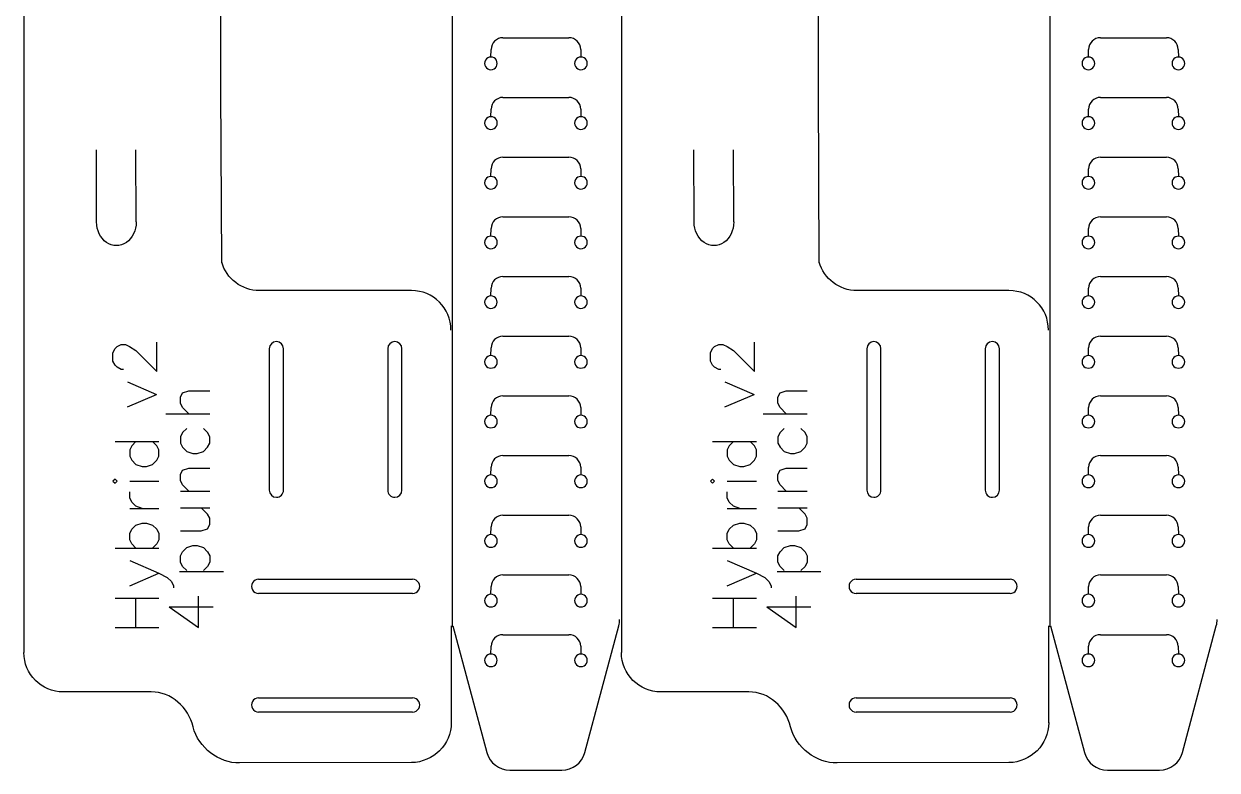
# Model space of a CAD drawing. Extents: x 9 to 642, y 361 to 1089.
# Drawn here: x 160 to 311.1, y 361.1 to 455.6 of the extents above; entities that cross this region are included whole.
import ezdxf

# ---------------------------------------------------------------- set-up
doc = ezdxf.new("R2010")
doc.units = 0
doc.layers.add('Layer_1', color=7, linetype='CONTINUOUS')

msp = doc.modelspace()

# ---------------------------------------------------------------- linework, layer by layer
at = {"layer": 'Layer_1', "color": 7}
for p, q in [((184.911333, 447.214227), (184.911333, 697.400475)), ((260.568424, 447.214227), (260.568424, 697.400475)), ((159.966999, 572.467056), (159.966999, 384.518954)), ((235.624079, 572.467056), (235.624079, 384.518954)), ((214.203545, 495.497732), (214.201163, 379.26208)), ((289.860646, 495.497732), (289.858, 379.26208)), ((185.022564, 425.334878), (184.911333, 447.214227)), ((260.679655, 425.334878), (260.568424, 447.214227)), ((209.043371, 421.821185), (189.809829, 421.821185)), ((284.700451, 421.821185), (265.466909, 421.821185)), ((159.966999, 384.518954), (159.966999, 376.012256)), ((235.624079, 384.518954), (235.624079, 376.012256)), ((214.099876, 367.084712), (214.099876, 379.36893)), ((214.303531, 379.386646), (218.605497, 363.331439)), ((230.997099, 363.331439), (235.299065, 379.386646)), ((289.960632, 379.386646), (294.262598, 363.331439)), ((306.6542, 363.331439), (310.956166, 379.386646)), ((176.105973, 371.01547), (164.916506, 371.018116)), ((251.763064, 371.01547), (240.573597, 371.018116)), ((209.035274, 362.055197), (187.27856, 362.011197)), ((284.692355, 362.055197), (262.935651, 362.011197)), ((221.503266, 361.10788), (228.099302, 361.10788)), ((297.160368, 361.10788), (303.756404, 361.10788))]:
    msp.add_line(p, q, dxfattribs=at)
at = {"layer": 'Layer_1', "color": 1}
for p, q in [((220.629189, 453.826215), (228.973406, 453.826215)), ((296.28629, 453.826215), (304.630508, 453.826215)), ((219.113973, 451.377602), (219.129319, 452.349998)), ((230.473224, 452.349998), (230.488569, 451.377602)), ((294.771075, 451.377602), (294.78642, 452.349998)), ((306.130325, 452.349998), (306.145671, 451.377602)), ((219.1013, 451.377708), (219.1013, 451.377708)), ((230.501296, 451.377708), (230.501296, 451.377708)), ((294.758401, 451.377708), (294.758401, 451.377708)), ((306.158397, 451.377708), (306.158397, 451.377708)), ((220.629189, 446.269238), (228.973406, 446.269238)), ((296.28629, 446.269238), (304.630508, 446.269238)), ((219.113973, 443.820625), (219.129319, 444.792996)), ((230.473224, 444.792996), (230.488569, 443.820625)), ((294.771075, 443.820625), (294.78642, 444.792996)), ((306.130325, 444.792996), (306.145671, 443.820625)), ((219.1013, 443.820705), (219.1013, 443.820705)), ((230.501296, 443.820705), (230.501296, 443.820705)), ((294.758401, 443.820705), (294.758401, 443.820705)), ((306.158397, 443.820705), (306.158397, 443.820705)), ((169.171112, 430.514415), (169.147564, 439.639735)), ((174.200815, 430.514018), (174.154063, 439.63873)), ((220.629189, 438.712262), (228.973406, 438.712262)), ((244.828203, 430.514415), (244.804655, 439.639735)), ((249.857906, 430.514018), (249.811154, 439.63873)), ((296.28629, 438.712262), (304.630508, 438.712262)), ((219.113973, 436.263623), (219.129319, 437.236019)), ((230.473224, 437.236019), (230.488569, 436.263623)), ((294.771075, 436.263623), (294.78642, 437.236019)), ((306.130325, 437.236019), (306.145671, 436.263623)), ((219.1013, 436.263729), (219.1013, 436.263729)), ((230.501296, 436.263729), (230.501296, 436.263729)), ((294.758401, 436.263729), (294.758401, 436.263729)), ((306.158397, 436.263729), (306.158397, 436.263729)), ((220.629189, 431.155286), (228.973406, 431.155286)), ((296.28629, 431.155286), (304.630508, 431.155286)), ((219.113973, 428.706646), (219.129319, 429.679043)), ((230.473224, 429.679043), (230.488569, 428.706646)), ((294.771075, 428.706646), (294.78642, 429.679043)), ((306.130325, 429.679043), (306.145671, 428.706646)), ((219.1013, 428.706752), (219.1013, 428.706752)), ((230.501296, 428.706752), (230.501296, 428.706752)), ((294.758401, 428.706752), (294.758401, 428.706752)), ((306.158397, 428.706752), (306.158397, 428.706752)), ((220.629189, 423.59831), (228.973406, 423.59831)), ((296.28629, 423.59831), (304.630508, 423.59831)), ((219.113973, 421.14967), (219.129319, 422.122067)), ((230.473224, 422.122067), (230.488569, 421.14967)), ((294.771075, 421.14967), (294.78642, 422.122067)), ((306.130325, 422.122067), (306.145671, 421.14967)), ((219.1013, 421.149776), (219.1013, 421.149776)), ((230.501296, 421.149776), (230.501296, 421.149776)), ((294.758401, 421.149776), (294.758401, 421.149776)), ((306.158397, 421.149776), (306.158397, 421.149776)), ((220.629189, 416.041307), (228.973406, 416.041307)), ((296.28629, 416.041307), (304.630508, 416.041307)), ((191.039295, 414.451455), (191.039295, 396.55144)), ((191.939275, 415.351435), (191.939275, 415.351435)), ((192.839282, 396.55144), (192.839282, 414.451455)), ((206.039291, 414.451455), (206.039291, 396.55144)), ((206.939298, 415.351435), (206.939298, 415.351435)), ((207.839278, 396.55144), (207.839278, 414.451455)), ((219.113973, 413.592694), (219.129319, 414.565091)), ((230.473224, 414.565091), (230.488569, 413.592694)), ((266.696375, 414.451455), (266.696375, 396.55144)), ((267.596355, 415.351435), (267.596355, 415.351435)), ((268.496362, 396.55144), (268.496362, 414.451455)), ((281.696372, 414.451455), (281.696372, 396.55144)), ((282.596378, 415.351435), (282.596378, 415.351435)), ((283.496359, 396.55144), (283.496359, 414.451455)), ((294.771075, 413.592694), (294.78642, 414.565091)), ((306.130325, 414.565091), (306.145671, 413.592694)), ((219.1013, 413.5928), (219.1013, 413.5928)), ((230.501296, 413.5928), (230.501296, 413.5928)), ((294.758401, 413.5928), (294.758401, 413.5928)), ((306.158397, 413.5928), (306.158397, 413.5928)), ((220.629189, 408.484331), (228.973406, 408.484331)), ((296.28629, 408.484331), (304.630508, 408.484331)), ((219.113973, 406.035718), (219.129319, 407.008114)), ((230.473224, 407.008114), (230.488569, 406.035718)), ((294.771075, 406.035718), (294.78642, 407.008114)), ((306.130325, 407.008114), (306.145671, 406.035718)), ((219.1013, 406.035797), (219.1013, 406.035797)), ((230.501296, 406.035797), (230.501296, 406.035797)), ((294.758401, 406.035797), (294.758401, 406.035797)), ((306.158397, 406.035797), (306.158397, 406.035797)), ((220.629189, 400.927354), (228.973406, 400.927354)), ((296.28629, 400.927354), (304.630508, 400.927354)), ((219.113973, 398.478741), (219.129319, 399.451112)), ((230.473224, 399.451112), (230.488569, 398.478741)), ((294.771075, 398.478741), (294.78642, 399.451112)), ((306.130325, 399.451112), (306.145671, 398.478741)), ((219.1013, 398.478821), (219.1013, 398.478821)), ((230.501296, 398.478821), (230.501296, 398.478821)), ((294.758401, 398.478821), (294.758401, 398.478821)), ((306.158397, 398.478821), (306.158397, 398.478821)), ((191.939275, 395.651433), (191.939275, 395.651433)), ((206.939298, 395.651433), (206.939298, 395.651433)), ((267.596355, 395.651433), (267.596355, 395.651433)), ((282.596378, 395.651433), (282.596378, 395.651433)), ((220.629189, 393.370378), (228.973406, 393.370378)), ((296.28629, 393.370378), (304.630508, 393.370378)), ((219.113973, 390.921739), (219.129319, 391.894135)), ((230.473224, 391.894135), (230.488569, 390.921739)), ((294.771075, 390.921739), (294.78642, 391.894135)), ((306.130325, 391.894135), (306.145671, 390.921739)), ((219.1013, 390.921845), (219.1013, 390.921845)), ((230.501296, 390.921845), (230.501296, 390.921845)), ((294.758401, 390.921845), (294.758401, 390.921845)), ((306.158397, 390.921845), (306.158397, 390.921845)), ((220.629189, 385.813402), (228.973406, 385.813402)), ((296.28629, 385.813402), (304.630508, 385.813402)), ((189.689285, 385.264553), (209.189288, 385.264553)), ((219.113973, 383.364763), (219.129319, 384.337159)), ((230.473224, 384.337159), (230.488569, 383.364763)), ((265.346365, 385.264553), (284.846369, 385.264553)), ((294.771075, 383.364763), (294.78642, 384.337159)), ((306.130325, 384.337159), (306.145671, 383.364763)), ((209.189288, 383.46454), (189.689285, 383.46454)), ((219.1013, 383.364868), (219.1013, 383.364868)), ((230.501296, 383.364868), (230.501296, 383.364868)), ((284.846369, 383.46454), (265.346365, 383.46454)), ((294.758401, 383.364868), (294.758401, 383.364868)), ((306.158397, 383.364868), (306.158397, 383.364868)), ((220.629189, 378.256426), (228.973406, 378.256426)), ((296.28629, 378.256426), (304.630508, 378.256426)), ((219.113973, 375.807786), (219.129319, 376.780183)), ((230.473224, 376.780183), (230.488569, 375.807786)), ((294.771075, 375.807786), (294.78642, 376.780183)), ((306.130325, 376.780183), (306.145671, 375.807786)), ((219.1013, 375.807892), (219.1013, 375.807892)), ((230.501296, 375.807892), (230.501296, 375.807892)), ((294.758401, 375.807892), (294.758401, 375.807892)), ((306.158397, 375.807892), (306.158397, 375.807892)), ((189.689285, 370.264556), (209.189288, 370.264556)), ((265.346365, 370.264556), (284.846369, 370.264556)), ((209.189288, 368.464543), (189.689285, 368.464543)), ((284.846369, 368.464543), (265.346365, 368.464543))]:
    msp.add_line(p, q, dxfattribs=at)
at = {"layer": 'Layer_1', "color": 5}
for p, q in [((171.24608, 413.952265), (171.510664, 414.481432)), ((171.510664, 414.481432), (171.775247, 414.746015)), ((171.775247, 414.746015), (172.304414, 415.010599)), ((172.304414, 415.010599), (172.83358, 415.010599)), ((172.83358, 415.010599), (173.362747, 414.746015)), ((173.362747, 414.746015), (174.156497, 414.216849)), ((174.156497, 414.216849), (176.80233, 411.571015)), ((176.80233, 411.571015), (176.80233, 415.275182)), ((246.903171, 413.952265), (247.167755, 414.481432)), ((247.167755, 414.481432), (247.432338, 414.746015)), ((247.432338, 414.746015), (247.961505, 415.010599)), ((247.961505, 415.010599), (248.490671, 415.010599)), ((248.490671, 415.010599), (249.019838, 414.746015)), ((249.019838, 414.746015), (249.813588, 414.216849)), ((249.813588, 414.216849), (252.459421, 411.571015)), ((252.459421, 411.571015), (252.459421, 415.275182)), ((171.24608, 412.893932), (171.24608, 413.952265)), ((171.510664, 412.364765), (171.24608, 412.893932)), ((246.903171, 412.893932), (246.903171, 413.952265)), ((247.167755, 412.364765), (246.903171, 412.893932)), ((171.775247, 412.100182), (171.510664, 412.364765)), ((172.304414, 411.835599), (171.775247, 412.100182)), ((172.568997, 411.835599), (172.304414, 411.835599)), ((247.432338, 412.100182), (247.167755, 412.364765)), ((247.961505, 411.835599), (247.432338, 412.100182)), ((248.226088, 411.835599), (247.961505, 411.835599)), ((173.069377, 410.260243), (176.773544, 408.672743)), ((248.726468, 410.260243), (252.430635, 408.672743)), ((173.069377, 407.085243), (176.773544, 408.672743)), ((179.788973, 408.337966), (180.053557, 408.867132)), ((179.788973, 407.544216), (179.788973, 408.337966)), ((180.053557, 408.867132), (180.847307, 409.131716)), ((180.847307, 409.131716), (183.493114, 409.131716)), ((248.726468, 407.085243), (252.430635, 408.672743)), ((255.446064, 408.337966), (255.710648, 408.867132)), ((255.446064, 407.544216), (255.446064, 408.337966)), ((255.710648, 408.867132), (256.504398, 409.131716)), ((256.504398, 409.131716), (259.150205, 409.131716)), ((180.053557, 407.015049), (179.788973, 407.544216)), ((180.847307, 406.221299), (180.053557, 407.015049)), ((255.710648, 407.015049), (255.446064, 407.544216)), ((256.504398, 406.221299), (255.710648, 407.015049)), ((177.93689, 406.221299), (183.493114, 406.221299)), ((253.593981, 406.221299), (259.150205, 406.221299)), ((180.053557, 403.840049), (179.788973, 403.310882)), ((180.582723, 404.369216), (180.053557, 403.840049)), ((183.22853, 403.840049), (182.699364, 404.369216)), ((183.493114, 403.310882), (183.22853, 403.840049)), ((255.710648, 403.840049), (255.446064, 403.310882)), ((256.239814, 404.369216), (255.710648, 403.840049)), ((258.885621, 403.840049), (258.356455, 404.369216)), ((259.150205, 403.310882), (258.885621, 403.840049)), ((171.512727, 402.709035), (177.068977, 402.709035)), ((173.629394, 402.179868), (173.364811, 401.650701)), ((174.158561, 402.709035), (173.629394, 402.179868)), ((176.804394, 402.179868), (176.275227, 402.709035)), ((177.068977, 401.650701), (176.804394, 402.179868)), ((179.788973, 403.310882), (179.788973, 402.517132)), ((179.788973, 402.517132), (180.053557, 401.987966)), ((180.053557, 401.987966), (180.582723, 401.458799)), ((182.699364, 401.458799), (183.22853, 401.987966)), ((183.22853, 401.987966), (183.493114, 402.517132)), ((183.493114, 402.517132), (183.493114, 403.310882)), ((247.169818, 402.709035), (252.726068, 402.709035)), ((249.286485, 402.179868), (249.021902, 401.650701)), ((249.815652, 402.709035), (249.286485, 402.179868)), ((252.461485, 402.179868), (251.932318, 402.709035)), ((252.726068, 401.650701), (252.461485, 402.179868)), ((255.446064, 403.310882), (255.446064, 402.517132)), ((255.446064, 402.517132), (255.710648, 401.987966)), ((255.710648, 401.987966), (256.239814, 401.458799)), ((258.356455, 401.458799), (258.885621, 401.987966)), ((258.885621, 401.987966), (259.150205, 402.517132)), ((259.150205, 402.517132), (259.150205, 403.310882)), ((173.364811, 401.650701), (173.364811, 400.856951)), ((173.364811, 400.856951), (173.629394, 400.327785)), ((176.804394, 400.327785), (177.068977, 400.856951)), ((177.068977, 400.856951), (177.068977, 401.650701)), ((180.582723, 401.458799), (181.376473, 401.194216)), ((181.376473, 401.194216), (181.90564, 401.194216)), ((181.90564, 401.194216), (182.699364, 401.458799)), ((249.021902, 401.650701), (249.021902, 400.856951)), ((249.021902, 400.856951), (249.286485, 400.327785)), ((252.461485, 400.327785), (252.726068, 400.856951)), ((252.726068, 400.856951), (252.726068, 401.650701)), ((256.239814, 401.458799), (257.033564, 401.194216)), ((257.033564, 401.194216), (257.562731, 401.194216)), ((257.562731, 401.194216), (258.356455, 401.458799)), ((173.629394, 400.327785), (174.158561, 399.798618)), ((174.158561, 399.798618), (174.952311, 399.534035)), ((174.952311, 399.534035), (175.481477, 399.534035)), ((175.481477, 399.534035), (176.275227, 399.798618)), ((176.275227, 399.798618), (176.804394, 400.327785)), ((179.788973, 398.548382), (180.053557, 399.077549)), ((180.053557, 399.077549), (180.847307, 399.342132)), ((180.847307, 399.342132), (183.493114, 399.342132)), ((249.286485, 400.327785), (249.815652, 399.798618)), ((249.815652, 399.798618), (250.609402, 399.534035)), ((250.609402, 399.534035), (251.138568, 399.534035)), ((251.138568, 399.534035), (251.932318, 399.798618)), ((251.932318, 399.798618), (252.461485, 400.327785)), ((255.446064, 398.548382), (255.710648, 399.077549)), ((255.710648, 399.077549), (256.504398, 399.342132)), ((256.504398, 399.342132), (259.150205, 399.342132)), ((171.512727, 397.946535), (171.248144, 397.681951)), ((171.248144, 397.681951), (171.512727, 397.417368)), ((171.777311, 397.681951), (171.512727, 397.946535)), ((171.512727, 397.417368), (171.777311, 397.681951)), ((173.364811, 397.681951), (177.068977, 397.681951)), ((179.788973, 397.754632), (179.788973, 398.548382)), ((180.053557, 397.225466), (179.788973, 397.754632)), ((247.169818, 397.946535), (246.905235, 397.681951)), ((246.905235, 397.681951), (247.169818, 397.417368)), ((247.434402, 397.681951), (247.169818, 397.946535)), ((247.169818, 397.417368), (247.434402, 397.681951)), ((249.021902, 397.681951), (252.726068, 397.681951)), ((255.446064, 397.754632), (255.446064, 398.548382)), ((255.710648, 397.225466), (255.446064, 397.754632)), ((173.364811, 395.565285), (173.364811, 396.359035)), ((179.788973, 396.431716), (183.493114, 396.431716)), ((180.847307, 396.431716), (180.053557, 397.225466)), ((249.021902, 395.565285), (249.021902, 396.359035)), ((255.446064, 396.431716), (259.150205, 396.431716)), ((256.504398, 396.431716), (255.710648, 397.225466)), ((173.629394, 395.036118), (173.364811, 395.565285)), ((174.158561, 394.506951), (173.629394, 395.036118)), ((174.952311, 394.242368), (174.158561, 394.506951)), ((249.286485, 395.036118), (249.021902, 395.565285)), ((249.815652, 394.506951), (249.286485, 395.036118)), ((250.609402, 394.242368), (249.815652, 394.506951)), ((173.364811, 394.242368), (177.068977, 394.242368)), ((179.788973, 394.315049), (183.493114, 394.315049)), ((183.22853, 393.521299), (182.43478, 394.315049)), ((183.493114, 392.992132), (183.22853, 393.521299)), ((183.493114, 392.198356), (183.493114, 392.992132)), ((249.021902, 394.242368), (252.726068, 394.242368)), ((255.446064, 394.315049), (259.150205, 394.315049)), ((258.885621, 393.521299), (258.091871, 394.315049)), ((259.150205, 392.992132), (258.885621, 393.521299)), ((259.150205, 392.198356), (259.150205, 392.992132)), ((173.364811, 391.067368), (173.629394, 391.596535)), ((173.629394, 391.596535), (174.158561, 392.125701)), ((174.158561, 392.125701), (174.952311, 392.390285)), ((174.952311, 392.390285), (175.481477, 392.390285)), ((175.481477, 392.390285), (176.275227, 392.125701)), ((176.275227, 392.125701), (176.804394, 391.596535)), ((176.804394, 391.596535), (177.068977, 391.067368)), ((179.788973, 391.404606), (182.43478, 391.404606)), ((182.43478, 391.404606), (183.22853, 391.669189)), ((183.22853, 391.669189), (183.493114, 392.198356)), ((249.021902, 391.067368), (249.286485, 391.596535)), ((249.286485, 391.596535), (249.815652, 392.125701)), ((249.815652, 392.125701), (250.609402, 392.390285)), ((250.609402, 392.390285), (251.138568, 392.390285)), ((251.138568, 392.390285), (251.932318, 392.125701)), ((251.932318, 392.125701), (252.461485, 391.596535)), ((252.461485, 391.596535), (252.726068, 391.067368)), ((255.446064, 391.404606), (258.091871, 391.404606)), ((258.091871, 391.404606), (258.885621, 391.669189)), ((258.885621, 391.669189), (259.150205, 392.198356)), ((173.364811, 390.273618), (173.364811, 391.067368)), ((173.629394, 389.744451), (173.364811, 390.273618)), ((177.068977, 390.273618), (176.804394, 389.744451)), ((177.068977, 391.067368), (177.068977, 390.273618)), ((249.021902, 390.273618), (249.021902, 391.067368)), ((249.286485, 389.744451), (249.021902, 390.273618)), ((252.726068, 390.273618), (252.461485, 389.744451)), ((252.726068, 391.067368), (252.726068, 390.273618)), ((171.512727, 389.215285), (177.068977, 389.215285)), ((174.158561, 389.215285), (173.629394, 389.744451)), ((176.804394, 389.744451), (176.275227, 389.215285)), ((179.788973, 388.229606), (180.053557, 388.758773)), ((180.053557, 388.758773), (180.582723, 389.287939)), ((180.582723, 389.287939), (181.376473, 389.552523)), ((181.376473, 389.552523), (181.90564, 389.552523)), ((181.90564, 389.552523), (182.699364, 389.287939)), ((182.699364, 389.287939), (183.22853, 388.758773)), ((183.22853, 388.758773), (183.493114, 388.229606)), ((247.169818, 389.215285), (252.726068, 389.215285)), ((249.815652, 389.215285), (249.286485, 389.744451)), ((252.461485, 389.744451), (251.932318, 389.215285)), ((255.446064, 388.229606), (255.710648, 388.758773)), ((255.710648, 388.758773), (256.239814, 389.287939)), ((256.239814, 389.287939), (257.033564, 389.552523)), ((257.033564, 389.552523), (257.562731, 389.552523)), ((257.562731, 389.552523), (258.356455, 389.287939)), ((258.356455, 389.287939), (258.885621, 388.758773)), ((258.885621, 388.758773), (259.150205, 388.229606)), ((173.364811, 387.627785), (177.068977, 386.040285)), ((179.788973, 387.435856), (179.788973, 388.229606)), ((180.053557, 386.906689), (179.788973, 387.435856)), ((180.582723, 386.377523), (180.053557, 386.906689)), ((183.22853, 386.906689), (182.699364, 386.377523)), ((183.493114, 387.435856), (183.22853, 386.906689)), ((183.493114, 388.229606), (183.493114, 387.435856)), ((249.021902, 387.627785), (252.726068, 386.040285)), ((255.446064, 387.435856), (255.446064, 388.229606)), ((255.710648, 386.906689), (255.446064, 387.435856)), ((256.239814, 386.377523), (255.710648, 386.906689)), ((258.885621, 386.906689), (258.356455, 386.377523)), ((259.150205, 387.435856), (258.885621, 386.906689)), ((259.150205, 388.229606), (259.150205, 387.435856)), ((173.364811, 384.452785), (177.068977, 386.040285)), ((177.068977, 386.040285), (178.127311, 385.511118)), ((178.127311, 385.511118), (178.656477, 384.981951)), ((179.677716, 386.266292), (185.233966, 386.266292)), ((249.021902, 384.452785), (252.726068, 386.040285)), ((252.726068, 386.040285), (253.784402, 385.511118)), ((253.784402, 385.511118), (254.313568, 384.981951)), ((255.334807, 386.266292), (260.891057, 386.266292)), ((178.656477, 384.981951), (178.921061, 384.452785)), ((178.921061, 384.452785), (178.921061, 384.188201)), ((254.313568, 384.981951), (254.578152, 384.452785)), ((254.578152, 384.452785), (254.578152, 384.188201)), ((171.512727, 382.865285), (177.068977, 382.865285)), ((174.158561, 379.161118), (174.158561, 382.865285)), ((182.08598, 379.146354), (182.08598, 383.115104)), ((247.169818, 382.865285), (252.726068, 382.865285)), ((249.815652, 379.161118), (249.815652, 382.865285)), ((257.743071, 379.146354), (257.743071, 383.115104)), ((178.381813, 381.792188), (182.08598, 379.146354)), ((178.381813, 381.792188), (183.938063, 381.792188)), ((254.038904, 381.792188), (257.743071, 379.146354)), ((254.038904, 381.792188), (259.595154, 381.792188)), ((171.512727, 379.161118), (177.068977, 379.161118)), ((247.169818, 379.161118), (252.726068, 379.161118))]:
    msp.add_line(p, q, dxfattribs=at)
at = {"layer": 'Layer_1', "color": 3}
msp.add_line((289.756956, 367.084712), (289.756956, 379.36893), dxfattribs=at)
at = {"layer": 'Layer_1', "color": 1}
for points in [[(220.629189, 453.826215), (219.810033, 453.826218), (219.14236, 453.169051), (219.129372, 452.349998)], [(230.473224, 452.349998), (230.460235, 453.169051), (229.792562, 453.826218), (228.973406, 453.826215)], [(296.28629, 453.826215), (295.467134, 453.826218), (294.799462, 453.169051), (294.786473, 452.349998)], [(306.130325, 452.349998), (306.117337, 453.169051), (305.449664, 453.826218), (304.630508, 453.826215)], [(218.408473, 450.977704), (218.265565, 450.730181), (218.265565, 450.42522), (218.408473, 450.177696)], [(219.1013, 451.377708), (218.815484, 451.377708), (218.55138, 451.225227), (218.408473, 450.977704)], [(219.794126, 450.977704), (219.651219, 451.225227), (219.387115, 451.377708), (219.1013, 451.377708)], [(219.794126, 450.177696), (219.937034, 450.42522), (219.937034, 450.730181), (219.794126, 450.977704)], [(229.808469, 450.977704), (229.665561, 450.730181), (229.665561, 450.42522), (229.808469, 450.177696)], [(230.501296, 451.377708), (230.215481, 451.377708), (229.951377, 451.225227), (229.808469, 450.977704)], [(231.194123, 450.977704), (231.051215, 451.225227), (230.787111, 451.377708), (230.501296, 451.377708)], [(231.194123, 450.177696), (231.33703, 450.42522), (231.33703, 450.730181), (231.194123, 450.977704)], [(294.065574, 450.977704), (293.922667, 450.730181), (293.922667, 450.42522), (294.065574, 450.177696)], [(294.758401, 451.377708), (294.472586, 451.377708), (294.208482, 451.225227), (294.065574, 450.977704)], [(295.451228, 450.977704), (295.30832, 451.225227), (295.044216, 451.377708), (294.758401, 451.377708)], [(295.451228, 450.177696), (295.594135, 450.42522), (295.594135, 450.730181), (295.451228, 450.977704)], [(305.46557, 450.977704), (305.322663, 450.730181), (305.322663, 450.42522), (305.46557, 450.177696)], [(306.158397, 451.377708), (305.872582, 451.377708), (305.608478, 451.225227), (305.46557, 450.977704)], [(306.851224, 450.977704), (306.708317, 451.225227), (306.444212, 451.377708), (306.158397, 451.377708)], [(306.851224, 450.177696), (306.994132, 450.42522), (306.994132, 450.730181), (306.851224, 450.977704)], [(218.408473, 450.177696), (218.55138, 449.930173), (218.815484, 449.777693), (219.1013, 449.777693)], [(219.1013, 449.777693), (219.387115, 449.777693), (219.651219, 449.930173), (219.794126, 450.177696)], [(229.808469, 450.177696), (229.951377, 449.930173), (230.215481, 449.777693), (230.501296, 449.777693)], [(230.501296, 449.777693), (230.787111, 449.777693), (231.051215, 449.930173), (231.194123, 450.177696)], [(294.065574, 450.177696), (294.208482, 449.930173), (294.472586, 449.777693), (294.758401, 449.777693)], [(294.758401, 449.777693), (295.044216, 449.777693), (295.30832, 449.930173), (295.451228, 450.177696)], [(305.46557, 450.177696), (305.608478, 449.930173), (305.872582, 449.777693), (306.158397, 449.777693)], [(306.158397, 449.777693), (306.444212, 449.777693), (306.708317, 449.930173), (306.851224, 450.177696)], [(220.629189, 446.269238), (219.810023, 446.269241), (219.142346, 445.612059), (219.129372, 444.792996)], [(230.473224, 444.792996), (230.460249, 445.612059), (229.792573, 446.269241), (228.973406, 446.269238)], [(296.28629, 446.269238), (295.467124, 446.269241), (294.799447, 445.612059), (294.786473, 444.792996)], [(306.130325, 444.792996), (306.117351, 445.612059), (305.449674, 446.269241), (304.630508, 446.269238)], [(218.405937, 443.421591), (218.262352, 443.173623), (218.262352, 442.867798), (218.405937, 442.61983)], [(219.1013, 443.820705), (218.814762, 443.821798), (218.549522, 443.669559), (218.405937, 443.421591)], [(219.796662, 443.421591), (219.653077, 443.669559), (219.387837, 443.821798), (219.1013, 443.820705)], [(219.796662, 442.61983), (219.940248, 442.867798), (219.940248, 443.173623), (219.796662, 443.421591)], [(229.805933, 443.421591), (229.662348, 443.173623), (229.662348, 442.867798), (229.805933, 442.61983)], [(230.501296, 443.820705), (230.214758, 443.821798), (229.949518, 443.669559), (229.805933, 443.421591)], [(231.196659, 443.421591), (231.053074, 443.669559), (230.787833, 443.821798), (230.501296, 443.820705)], [(231.196659, 442.61983), (231.340244, 442.867798), (231.340244, 443.173623), (231.196659, 443.421591)], [(294.063038, 443.421591), (293.919453, 443.173623), (293.919453, 442.867798), (294.063038, 442.61983)], [(294.758401, 443.820705), (294.471864, 443.821798), (294.206623, 443.669559), (294.063038, 443.421591)], [(295.453764, 443.421591), (295.310179, 443.669559), (295.044938, 443.821798), (294.758401, 443.820705)], [(295.453764, 442.61983), (295.597349, 442.867798), (295.597349, 443.173623), (295.453764, 443.421591)], [(305.463034, 443.421591), (305.319449, 443.173623), (305.319449, 442.867798), (305.463034, 442.61983)], [(306.158397, 443.820705), (305.87186, 443.821798), (305.60662, 443.669559), (305.463034, 443.421591)], [(306.85376, 443.421591), (306.710175, 443.669559), (306.444935, 443.821798), (306.158397, 443.820705)], [(306.85376, 442.61983), (306.997345, 442.867798), (306.997345, 443.173623), (306.85376, 443.421591)], [(218.405937, 442.61983), (218.549522, 442.371862), (218.814762, 442.219623), (219.1013, 442.220716)], [(219.1013, 442.220716), (219.387837, 442.219623), (219.653077, 442.371862), (219.796662, 442.61983)], [(229.805933, 442.61983), (229.949518, 442.371862), (230.214758, 442.219623), (230.501296, 442.220716)], [(230.501296, 442.220716), (230.787833, 442.219623), (231.053074, 442.371862), (231.196659, 442.61983)], [(294.063038, 442.61983), (294.206623, 442.371862), (294.471864, 442.219623), (294.758401, 442.220716)], [(294.758401, 442.220716), (295.044938, 442.219623), (295.310179, 442.371862), (295.453764, 442.61983)], [(305.463034, 442.61983), (305.60662, 442.371862), (305.87186, 442.219623), (306.158397, 442.220716)], [(306.158397, 442.220716), (306.444935, 442.219623), (306.710175, 442.371862), (306.85376, 442.61983)], [(220.629189, 438.712262), (219.810023, 438.712265), (219.142346, 438.055083), (219.129372, 437.236019)], [(230.473224, 437.236019), (230.460249, 438.055083), (229.792573, 438.712265), (228.973406, 438.712262)], [(296.28629, 438.712262), (295.467124, 438.712265), (294.799447, 438.055083), (294.786473, 437.236019)], [(306.130325, 437.236019), (306.117351, 438.055083), (305.449674, 438.712265), (304.630508, 438.712262)], [(218.405768, 435.864674), (218.262138, 435.616676), (218.262138, 435.310793), (218.405768, 435.062795)], [(219.1013, 436.263729), (218.814714, 436.264894), (218.549398, 436.112671), (218.405768, 435.864674)], [(219.796831, 435.864674), (219.653201, 436.112671), (219.387885, 436.264894), (219.1013, 436.263729)], [(219.796831, 435.062795), (219.940461, 435.310793), (219.940461, 435.616676), (219.796831, 435.864674)], [(229.805764, 435.864674), (229.662134, 435.616676), (229.662134, 435.310793), (229.805764, 435.062795)], [(230.501296, 436.263729), (230.21471, 436.264894), (229.949395, 436.112671), (229.805764, 435.864674)], [(231.196827, 435.864674), (231.053197, 436.112671), (230.787881, 436.264894), (230.501296, 436.263729)], [(231.196827, 435.062795), (231.340457, 435.310793), (231.340457, 435.616676), (231.196827, 435.864674)], [(294.06287, 435.864674), (293.91924, 435.616676), (293.91924, 435.310793), (294.06287, 435.062795)], [(294.758401, 436.263729), (294.471816, 436.264894), (294.2065, 436.112671), (294.06287, 435.864674)], [(295.453932, 435.864674), (295.310302, 436.112671), (295.044986, 436.264894), (294.758401, 436.263729)], [(295.453932, 435.062795), (295.597563, 435.310793), (295.597563, 435.616676), (295.453932, 435.864674)], [(305.462866, 435.864674), (305.319236, 435.616676), (305.319236, 435.310793), (305.462866, 435.062795)], [(306.158397, 436.263729), (305.871812, 436.264894), (305.606496, 436.112671), (305.462866, 435.864674)], [(306.853929, 435.864674), (306.710298, 436.112671), (306.444983, 436.264894), (306.158397, 436.263729)], [(306.853929, 435.062795), (306.997559, 435.310793), (306.997559, 435.616676), (306.853929, 435.864674)], [(218.405768, 435.062795), (218.549398, 434.814797), (218.814714, 434.662575), (219.1013, 434.66374)], [(219.1013, 434.66374), (219.387885, 434.662575), (219.653201, 434.814797), (219.796831, 435.062795)], [(229.805764, 435.062795), (229.949395, 434.814797), (230.21471, 434.662575), (230.501296, 434.66374)], [(230.501296, 434.66374), (230.787881, 434.662575), (231.053197, 434.814797), (231.196827, 435.062795)], [(294.06287, 435.062795), (294.2065, 434.814797), (294.471816, 434.662575), (294.758401, 434.66374)], [(294.758401, 434.66374), (295.044986, 434.662575), (295.310302, 434.814797), (295.453932, 435.062795)], [(305.462866, 435.062795), (305.606496, 434.814797), (305.871812, 434.662575), (306.158397, 434.66374)], [(306.158397, 434.66374), (306.444983, 434.662575), (306.710298, 434.814797), (306.853929, 435.062795)], [(220.629189, 431.155286), (219.810023, 431.155289), (219.142346, 430.498107), (219.129372, 429.679043)], [(230.473224, 429.679043), (230.460249, 430.498107), (229.792573, 431.155289), (228.973406, 431.155286)], [(296.28629, 431.155286), (295.467124, 431.155289), (294.799447, 430.498107), (294.786473, 429.679043)], [(306.130325, 429.679043), (306.117351, 430.498107), (305.449674, 431.155289), (304.630508, 431.155286)], [(170.428386, 427.911973), (169.650272, 428.448416), (169.171112, 429.439836), (169.171112, 430.512748)], [(174.200815, 430.512695), (174.200815, 429.439783), (173.721469, 428.448416), (172.94333, 427.911973)], [(246.085476, 427.911973), (245.307363, 428.448416), (244.828203, 429.439836), (244.828203, 430.512748)], [(249.857906, 430.512695), (249.857906, 429.439783), (249.37856, 428.448416), (248.60042, 427.911973)], [(172.94333, 427.911973), (172.165216, 427.375504), (171.206525, 427.375504), (170.428386, 427.911973)], [(218.405768, 428.307697), (218.262138, 428.059699), (218.262138, 427.753817), (218.405768, 427.505819)], [(219.1013, 428.706752), (218.814714, 428.707918), (218.549398, 428.555695), (218.405768, 428.307697)], [(219.796831, 428.307697), (219.653201, 428.555695), (219.387885, 428.707918), (219.1013, 428.706752)], [(219.796831, 427.505819), (219.940461, 427.753817), (219.940461, 428.059699), (219.796831, 428.307697)], [(229.805764, 428.307697), (229.662134, 428.059699), (229.662134, 427.753817), (229.805764, 427.505819)], [(230.501296, 428.706752), (230.21471, 428.707918), (229.949395, 428.555695), (229.805764, 428.307697)], [(231.196827, 428.307697), (231.053197, 428.555695), (230.787881, 428.707918), (230.501296, 428.706752)], [(231.196827, 427.505819), (231.340457, 427.753817), (231.340457, 428.059699), (231.196827, 428.307697)], [(248.60042, 427.911973), (247.822307, 427.375504), (246.863616, 427.375504), (246.085476, 427.911973)], [(294.06287, 428.307697), (293.91924, 428.059699), (293.91924, 427.753817), (294.06287, 427.505819)], [(294.758401, 428.706752), (294.471816, 428.707918), (294.2065, 428.555695), (294.06287, 428.307697)], [(295.453932, 428.307697), (295.310302, 428.555695), (295.044986, 428.707918), (294.758401, 428.706752)], [(295.453932, 427.505819), (295.597563, 427.753817), (295.597563, 428.059699), (295.453932, 428.307697)], [(305.462866, 428.307697), (305.319236, 428.059699), (305.319236, 427.753817), (305.462866, 427.505819)], [(306.158397, 428.706752), (305.871812, 428.707918), (305.606496, 428.555695), (305.462866, 428.307697)], [(306.853929, 428.307697), (306.710298, 428.555695), (306.444983, 428.707918), (306.158397, 428.706752)], [(306.853929, 427.505819), (306.997559, 427.753817), (306.997559, 428.059699), (306.853929, 428.307697)], [(218.405768, 427.505819), (218.549398, 427.257821), (218.814714, 427.105599), (219.1013, 427.106764)], [(219.1013, 427.106764), (219.387885, 427.105599), (219.653201, 427.257821), (219.796831, 427.505819)], [(229.805764, 427.505819), (229.949395, 427.257821), (230.21471, 427.105599), (230.501296, 427.106764)], [(230.501296, 427.106764), (230.787881, 427.105599), (231.053197, 427.257821), (231.196827, 427.505819)], [(294.06287, 427.505819), (294.2065, 427.257821), (294.471816, 427.105599), (294.758401, 427.106764)], [(294.758401, 427.106764), (295.044986, 427.105599), (295.310302, 427.257821), (295.453932, 427.505819)], [(305.462866, 427.505819), (305.606496, 427.257821), (305.871812, 427.105599), (306.158397, 427.106764)], [(306.158397, 427.106764), (306.444983, 427.105599), (306.710298, 427.257821), (306.853929, 427.505819)], [(220.629189, 423.59831), (219.810023, 423.598312), (219.142346, 422.94113), (219.129372, 422.122067)], [(230.473224, 422.122067), (230.460249, 422.94113), (229.792573, 423.598312), (228.973406, 423.59831)], [(296.28629, 423.59831), (295.467124, 423.598312), (294.799447, 422.94113), (294.786473, 422.122067)], [(306.130325, 422.122067), (306.117351, 422.94113), (305.449674, 423.598312), (304.630508, 423.59831)], [(218.408473, 420.749772), (218.265565, 420.502249), (218.265565, 420.197288), (218.408473, 419.949765)], [(219.1013, 421.149776), (218.815484, 421.149776), (218.55138, 420.997295), (218.408473, 420.749772)], [(219.794126, 420.749772), (219.651219, 420.997295), (219.387115, 421.149776), (219.1013, 421.149776)], [(219.794126, 419.949765), (219.937034, 420.197288), (219.937034, 420.502249), (219.794126, 420.749772)], [(229.808469, 420.749772), (229.665562, 420.502249), (229.665562, 420.197288), (229.808469, 419.949765)], [(230.501296, 421.149776), (230.215481, 421.149776), (229.951377, 420.997295), (229.808469, 420.749772)], [(231.194123, 420.749772), (231.051215, 420.997295), (230.787111, 421.149776), (230.501296, 421.149776)], [(231.194123, 419.949765), (231.33703, 420.197288), (231.33703, 420.502249), (231.194123, 420.749772)], [(294.065574, 420.749772), (293.922667, 420.502249), (293.922667, 420.197288), (294.065574, 419.949765)], [(294.758401, 421.149776), (294.472586, 421.149776), (294.208482, 420.997295), (294.065574, 420.749772)], [(295.451228, 420.749772), (295.30832, 420.997295), (295.044216, 421.149776), (294.758401, 421.149776)], [(295.451228, 419.949765), (295.594135, 420.197288), (295.594135, 420.502249), (295.451228, 420.749772)], [(305.465571, 420.749772), (305.322663, 420.502249), (305.322663, 420.197288), (305.465571, 419.949765)], [(306.158397, 421.149776), (305.872582, 421.149776), (305.608478, 420.997295), (305.465571, 420.749772)], [(306.851224, 420.749772), (306.708316, 420.997295), (306.444212, 421.149776), (306.158397, 421.149776)], [(306.851224, 419.949765), (306.994132, 420.197288), (306.994132, 420.502249), (306.851224, 420.749772)], [(218.408473, 419.949765), (218.55138, 419.702242), (218.815484, 419.549761), (219.1013, 419.549761)], [(219.1013, 419.549761), (219.387115, 419.549761), (219.651219, 419.702242), (219.794126, 419.949765)], [(229.808469, 419.949765), (229.951377, 419.702242), (230.215481, 419.549761), (230.501296, 419.549761)], [(230.501296, 419.549761), (230.787111, 419.549761), (231.051215, 419.702242), (231.194123, 419.949765)], [(294.065574, 419.949765), (294.208482, 419.702242), (294.472586, 419.549761), (294.758401, 419.549761)], [(294.758401, 419.549761), (295.044216, 419.549761), (295.30832, 419.702242), (295.451228, 419.949765)], [(305.465571, 419.949765), (305.608478, 419.702242), (305.872582, 419.549761), (306.158397, 419.549761)], [(306.158397, 419.549761), (306.444212, 419.549761), (306.708316, 419.702242), (306.851224, 419.949765)], [(220.629189, 416.041307), (219.810033, 416.04131), (219.14236, 415.384144), (219.129372, 414.565091)], [(230.473224, 414.565091), (230.460235, 415.384144), (229.792562, 416.04131), (228.973406, 416.041307)], [(296.28629, 416.041307), (295.467134, 416.04131), (294.799462, 415.384144), (294.786473, 414.565091)], [(306.130325, 414.565091), (306.117337, 415.384144), (305.449664, 416.04131), (304.630508, 416.041307)], [(191.939275, 415.351435), (191.442234, 415.351424), (191.039306, 414.948496), (191.039295, 414.451455)], [(192.839282, 414.451455), (192.839271, 414.948506), (192.436326, 415.351439), (191.939275, 415.351435)], [(206.939298, 415.351435), (206.442247, 415.351439), (206.039302, 414.948506), (206.039291, 414.451455)], [(207.839278, 414.451455), (207.839267, 414.948496), (207.436339, 415.351424), (206.939298, 415.351435)], [(267.596355, 415.351435), (267.099315, 415.351424), (266.696386, 414.948496), (266.696375, 414.451455)], [(268.496362, 414.451455), (268.496351, 414.948506), (268.093407, 415.351439), (267.596355, 415.351435)], [(282.596378, 415.351435), (282.099327, 415.351439), (281.696383, 414.948506), (281.696372, 414.451455)], [(283.496359, 414.451455), (283.496348, 414.948496), (283.093419, 415.351424), (282.596378, 415.351435)], [(218.407808, 413.193026), (218.264724, 412.945386), (218.264724, 412.640199), (218.407808, 412.392558)], [(219.1013, 413.5928), (218.815295, 413.593085), (218.550893, 413.440666), (218.407808, 413.193026)], [(219.794791, 413.193026), (219.651706, 413.440666), (219.387305, 413.593085), (219.1013, 413.5928)], [(219.794791, 412.392558), (219.937875, 412.640199), (219.937875, 412.945386), (219.794791, 413.193026)], [(229.807805, 413.193026), (229.66472, 412.945386), (229.66472, 412.640199), (229.807805, 412.392558)], [(230.501296, 413.5928), (230.215291, 413.593085), (229.95089, 413.440666), (229.807805, 413.193026)], [(231.194787, 413.193026), (231.051702, 413.440666), (230.787301, 413.593085), (230.501296, 413.5928)], [(231.194787, 412.392558), (231.337872, 412.640199), (231.337872, 412.945386), (231.194787, 413.193026)], [(294.06491, 413.193026), (293.921825, 412.945386), (293.921825, 412.640199), (294.06491, 412.392558)], [(294.758401, 413.5928), (294.472396, 413.593085), (294.207995, 413.440666), (294.06491, 413.193026)], [(295.451892, 413.193026), (295.308807, 413.440666), (295.044406, 413.593085), (294.758401, 413.5928)], [(295.451892, 412.392558), (295.594977, 412.640199), (295.594977, 412.945386), (295.451892, 413.193026)], [(305.464906, 413.193026), (305.321821, 412.945386), (305.321821, 412.640199), (305.464906, 412.392558)], [(306.158397, 413.5928), (305.872392, 413.593085), (305.607991, 413.440666), (305.464906, 413.193026)], [(306.851888, 413.193026), (306.708804, 413.440666), (306.444402, 413.593085), (306.158397, 413.5928)], [(306.851888, 412.392558), (306.994973, 412.640199), (306.994973, 412.945386), (306.851888, 413.193026)], [(218.407808, 412.392558), (218.550893, 412.144918), (218.815295, 411.9925), (219.1013, 411.992785)], [(219.1013, 411.992785), (219.387305, 411.9925), (219.651706, 412.144918), (219.794791, 412.392558)], [(229.807805, 412.392558), (229.95089, 412.144918), (230.215291, 411.9925), (230.501296, 411.992785)], [(230.501296, 411.992785), (230.787301, 411.9925), (231.051702, 412.144918), (231.194787, 412.392558)], [(294.06491, 412.392558), (294.207995, 412.144918), (294.472396, 411.9925), (294.758401, 411.992785)], [(294.758401, 411.992785), (295.044406, 411.9925), (295.308807, 412.144918), (295.451892, 412.392558)], [(305.464906, 412.392558), (305.607991, 412.144918), (305.872392, 411.9925), (306.158397, 411.992785)], [(306.158397, 411.992785), (306.444402, 411.9925), (306.708804, 412.144918), (306.851888, 412.392558)], [(220.629189, 408.484331), (219.810033, 408.484334), (219.14236, 407.827167), (219.129372, 407.008114)], [(230.473224, 407.008114), (230.460235, 407.827167), (229.792562, 408.484334), (228.973406, 408.484331)], [(296.28629, 408.484331), (295.467134, 408.484334), (294.799462, 407.827167), (294.786473, 407.008114)], [(306.130325, 407.008114), (306.117337, 407.827167), (305.449664, 408.484334), (304.630508, 408.484331)], [(218.405937, 405.636684), (218.262352, 405.388715), (218.262352, 405.08289), (218.405937, 404.834922)], [(219.1013, 406.035797), (218.814762, 406.03689), (218.549522, 405.884652), (218.405937, 405.636684)], [(219.796662, 405.636684), (219.653077, 405.884652), (219.387837, 406.03689), (219.1013, 406.035797)], [(219.796662, 404.834922), (219.940248, 405.08289), (219.940248, 405.388715), (219.796662, 405.636684)], [(229.805933, 405.636684), (229.662348, 405.388715), (229.662348, 405.08289), (229.805933, 404.834922)], [(230.501296, 406.035797), (230.214758, 406.03689), (229.949518, 405.884652), (229.805933, 405.636684)], [(231.196659, 405.636684), (231.053074, 405.884652), (230.787833, 406.03689), (230.501296, 406.035797)], [(231.196659, 404.834922), (231.340244, 405.08289), (231.340244, 405.388715), (231.196659, 405.636684)], [(294.063038, 405.636684), (293.919453, 405.388715), (293.919453, 405.08289), (294.063038, 404.834922)], [(294.758401, 406.035797), (294.471864, 406.03689), (294.206623, 405.884652), (294.063038, 405.636684)], [(295.453764, 405.636684), (295.310179, 405.884652), (295.044938, 406.03689), (294.758401, 406.035797)], [(295.453764, 404.834922), (295.597349, 405.08289), (295.597349, 405.388715), (295.453764, 405.636684)], [(305.463034, 405.636684), (305.319449, 405.388715), (305.319449, 405.08289), (305.463034, 404.834922)], [(306.158397, 406.035797), (305.87186, 406.03689), (305.60662, 405.884652), (305.463034, 405.636684)], [(306.85376, 405.636684), (306.710175, 405.884652), (306.444935, 406.03689), (306.158397, 406.035797)], [(306.85376, 404.834922), (306.997345, 405.08289), (306.997345, 405.388715), (306.85376, 405.636684)], [(218.405937, 404.834922), (218.549522, 404.586954), (218.814762, 404.434716), (219.1013, 404.435809)], [(219.1013, 404.435809), (219.387837, 404.434716), (219.653077, 404.586954), (219.796662, 404.834922)], [(229.805933, 404.834922), (229.949518, 404.586954), (230.214758, 404.434716), (230.501296, 404.435809)], [(230.501296, 404.435809), (230.787833, 404.434716), (231.053074, 404.586954), (231.196659, 404.834922)], [(294.063038, 404.834922), (294.206623, 404.586954), (294.471864, 404.434716), (294.758401, 404.435809)], [(294.758401, 404.435809), (295.044938, 404.434716), (295.310179, 404.586954), (295.453764, 404.834922)], [(305.463034, 404.834922), (305.60662, 404.586954), (305.87186, 404.434716), (306.158397, 404.435809)], [(306.158397, 404.435809), (306.444935, 404.434716), (306.710175, 404.586954), (306.85376, 404.834922)], [(220.629189, 400.927354), (219.810023, 400.927357), (219.142346, 400.270175), (219.129372, 399.451112)], [(230.473224, 399.451112), (230.460249, 400.270175), (229.792573, 400.927357), (228.973406, 400.927354)], [(296.28629, 400.927354), (295.467124, 400.927357), (294.799447, 400.270175), (294.786473, 399.451112)], [(306.130325, 399.451112), (306.117351, 400.270175), (305.449674, 400.927357), (304.630508, 400.927354)], [(218.405768, 398.079766), (218.262138, 397.831768), (218.262138, 397.525885), (218.405768, 397.277888)], [(219.1013, 398.478821), (218.814714, 398.479986), (218.549398, 398.327764), (218.405768, 398.079766)], [(219.796831, 398.079766), (219.653201, 398.327764), (219.387885, 398.479986), (219.1013, 398.478821)], [(219.796831, 397.277888), (219.940461, 397.525885), (219.940461, 397.831768), (219.796831, 398.079766)], [(229.805764, 398.079766), (229.662134, 397.831768), (229.662134, 397.525885), (229.805764, 397.277888)], [(230.501296, 398.478821), (230.21471, 398.479986), (229.949395, 398.327764), (229.805764, 398.079766)], [(231.196827, 398.079766), (231.053197, 398.327764), (230.787881, 398.479986), (230.501296, 398.478821)], [(231.196827, 397.277888), (231.340457, 397.525885), (231.340457, 397.831768), (231.196827, 398.079766)], [(294.06287, 398.079766), (293.91924, 397.831768), (293.91924, 397.525885), (294.06287, 397.277888)], [(294.758401, 398.478821), (294.471816, 398.479986), (294.2065, 398.327764), (294.06287, 398.079766)], [(295.453932, 398.079766), (295.310302, 398.327764), (295.044986, 398.479986), (294.758401, 398.478821)], [(295.453932, 397.277888), (295.597563, 397.525885), (295.597563, 397.831768), (295.453932, 398.079766)], [(305.462866, 398.079766), (305.319236, 397.831768), (305.319236, 397.525885), (305.462866, 397.277888)], [(306.158397, 398.478821), (305.871812, 398.479986), (305.606496, 398.327764), (305.462866, 398.079766)], [(306.853929, 398.079766), (306.710298, 398.327764), (306.444983, 398.479986), (306.158397, 398.478821)], [(306.853929, 397.277888), (306.997559, 397.525885), (306.997559, 397.831768), (306.853929, 398.079766)], [(191.039295, 396.55144), (191.039291, 396.054389), (191.442224, 395.651444), (191.939275, 395.651433)], [(191.939275, 395.651433), (192.177972, 395.651431), (192.406894, 395.746253), (192.575678, 395.915037)], [(192.575678, 395.915037), (192.744462, 396.083821), (192.839284, 396.312743), (192.839282, 396.55144)], [(206.039291, 396.55144), (206.03929, 396.312743), (206.134111, 396.083821), (206.302895, 395.915037)], [(206.302895, 395.915037), (206.47168, 395.746253), (206.700601, 395.651431), (206.939298, 395.651433)], [(206.939298, 395.651433), (207.436349, 395.651444), (207.839282, 396.054389), (207.839278, 396.55144)], [(218.405768, 397.277888), (218.549398, 397.02989), (218.814714, 396.877667), (219.1013, 396.878833)], [(219.1013, 396.878833), (219.387885, 396.877667), (219.653201, 397.02989), (219.796831, 397.277888)], [(229.805764, 397.277888), (229.949395, 397.02989), (230.21471, 396.877667), (230.501296, 396.878833)], [(230.501296, 396.878833), (230.787881, 396.877667), (231.053197, 397.02989), (231.196827, 397.277888)], [(266.696375, 396.55144), (266.696372, 396.054389), (267.099304, 395.651444), (267.596355, 395.651433)], [(267.596355, 395.651433), (267.835053, 395.651431), (268.063974, 395.746253), (268.232758, 395.915037)], [(268.232758, 395.915037), (268.401543, 396.083821), (268.496364, 396.312743), (268.496362, 396.55144)], [(281.696372, 396.55144), (281.69637, 396.312743), (281.791191, 396.083821), (281.959976, 395.915037)], [(281.959976, 395.915037), (282.12876, 395.746253), (282.357681, 395.651431), (282.596378, 395.651433)], [(282.596378, 395.651433), (283.093429, 395.651444), (283.496362, 396.054389), (283.496359, 396.55144)], [(294.06287, 397.277888), (294.2065, 397.02989), (294.471816, 396.877667), (294.758401, 396.878833)], [(294.758401, 396.878833), (295.044986, 396.877667), (295.310302, 397.02989), (295.453932, 397.277888)], [(305.462866, 397.277888), (305.606496, 397.02989), (305.871812, 396.877667), (306.158397, 396.878833)], [(306.158397, 396.878833), (306.444983, 396.877667), (306.710298, 397.02989), (306.853929, 397.277888)], [(220.629189, 393.370378), (219.810023, 393.370381), (219.142346, 392.713199), (219.129372, 391.894135)], [(230.473224, 391.894135), (230.460249, 392.713199), (229.792573, 393.370381), (228.973406, 393.370378)], [(296.28629, 393.370378), (295.467124, 393.370381), (294.799447, 392.713199), (294.786473, 391.894135)], [(306.130325, 391.894135), (306.117351, 392.713199), (305.449674, 393.370381), (304.630508, 393.370378)], [(218.405768, 390.52279), (218.262138, 390.274792), (218.262138, 389.968909), (218.405768, 389.720911)], [(219.1013, 390.921845), (218.814714, 390.92301), (218.549398, 390.770787), (218.405768, 390.52279)], [(219.796831, 390.52279), (219.653201, 390.770787), (219.387885, 390.92301), (219.1013, 390.921845)], [(219.796831, 389.720911), (219.940461, 389.968909), (219.940461, 390.274792), (219.796831, 390.52279)], [(229.805764, 390.52279), (229.662134, 390.274792), (229.662134, 389.968909), (229.805764, 389.720911)], [(230.501296, 390.921845), (230.21471, 390.92301), (229.949395, 390.770787), (229.805764, 390.52279)], [(231.196827, 390.52279), (231.053197, 390.770787), (230.787881, 390.92301), (230.501296, 390.921845)], [(231.196827, 389.720911), (231.340457, 389.968909), (231.340457, 390.274792), (231.196827, 390.52279)], [(294.06287, 390.52279), (293.91924, 390.274792), (293.91924, 389.968909), (294.06287, 389.720911)], [(294.758401, 390.921845), (294.471816, 390.92301), (294.2065, 390.770787), (294.06287, 390.52279)], [(295.453932, 390.52279), (295.310302, 390.770787), (295.044986, 390.92301), (294.758401, 390.921845)], [(295.453932, 389.720911), (295.597563, 389.968909), (295.597563, 390.274792), (295.453932, 390.52279)], [(305.462866, 390.52279), (305.319236, 390.274792), (305.319236, 389.968909), (305.462866, 389.720911)], [(306.158397, 390.921845), (305.871812, 390.92301), (305.606496, 390.770787), (305.462866, 390.52279)], [(306.853929, 390.52279), (306.710298, 390.770787), (306.444983, 390.92301), (306.158397, 390.921845)], [(306.853929, 389.720911), (306.997559, 389.968909), (306.997559, 390.274792), (306.853929, 390.52279)], [(218.405768, 389.720911), (218.549398, 389.472913), (218.814714, 389.320691), (219.1013, 389.321856)], [(219.1013, 389.321856), (219.387885, 389.320691), (219.653201, 389.472913), (219.796831, 389.720911)], [(229.805764, 389.720911), (229.949395, 389.472913), (230.21471, 389.320691), (230.501296, 389.321856)], [(230.501296, 389.321856), (230.787881, 389.320691), (231.053197, 389.472913), (231.196827, 389.720911)], [(294.06287, 389.720911), (294.2065, 389.472913), (294.471816, 389.320691), (294.758401, 389.321856)], [(294.758401, 389.321856), (295.044986, 389.320691), (295.310302, 389.472913), (295.453932, 389.720911)], [(305.462866, 389.720911), (305.606496, 389.472913), (305.871812, 389.320691), (306.158397, 389.321856)], [(306.158397, 389.321856), (306.444983, 389.320691), (306.710298, 389.472913), (306.853929, 389.720911)], [(220.629189, 385.813402), (219.810023, 385.813405), (219.142346, 385.156223), (219.129372, 384.337159)], [(230.473224, 384.337159), (230.460249, 385.156223), (229.792573, 385.813405), (228.973406, 385.813402)], [(296.28629, 385.813402), (295.467124, 385.813405), (294.799447, 385.156223), (294.786473, 384.337159)], [(306.130325, 384.337159), (306.117351, 385.156223), (305.449674, 385.813405), (304.630508, 385.813402)], [(188.909856, 384.81455), (188.749086, 384.536086), (188.749086, 384.193006), (188.909856, 383.914543)], [(189.689285, 385.264553), (189.367744, 385.264553), (189.070627, 385.093013), (188.909856, 384.81455)], [(188.909856, 383.914543), (189.070627, 383.63608), (189.367744, 383.46454), (189.689285, 383.46454)], [(209.968717, 384.81455), (209.807946, 385.093013), (209.51083, 385.264553), (209.189288, 385.264553)], [(209.189288, 383.46454), (209.51083, 383.46454), (209.807946, 383.63608), (209.968717, 383.914543)], [(209.968717, 383.914543), (210.129488, 384.193006), (210.129488, 384.536086), (209.968717, 384.81455)], [(264.566937, 384.81455), (264.406166, 384.536086), (264.406166, 384.193006), (264.566937, 383.914543)], [(265.346365, 385.264553), (265.024824, 385.264553), (264.727707, 385.093013), (264.566937, 384.81455)], [(264.566937, 383.914543), (264.727707, 383.63608), (265.024824, 383.46454), (265.346365, 383.46454)], [(285.625797, 384.81455), (285.465026, 385.093013), (285.16791, 385.264553), (284.846369, 385.264553)], [(284.846369, 383.46454), (285.16791, 383.46454), (285.465026, 383.63608), (285.625797, 383.914543)], [(285.625797, 383.914543), (285.786568, 384.193006), (285.786568, 384.536086), (285.625797, 384.81455)], [(218.405937, 382.965755), (218.262352, 382.717787), (218.262352, 382.411962), (218.405937, 382.163994)], [(219.1013, 383.364868), (218.814762, 383.365961), (218.549522, 383.213723), (218.405937, 382.965755)], [(219.796662, 382.965755), (219.653077, 383.213723), (219.387837, 383.365961), (219.1013, 383.364868)], [(219.796662, 382.163994), (219.940248, 382.411962), (219.940248, 382.717787), (219.796662, 382.965755)], [(229.805933, 382.965755), (229.662348, 382.717787), (229.662348, 382.411962), (229.805933, 382.163994)], [(230.501296, 383.364868), (230.214758, 383.365961), (229.949518, 383.213723), (229.805933, 382.965755)], [(231.196659, 382.965755), (231.053074, 383.213723), (230.787833, 383.365961), (230.501296, 383.364868)], [(231.196659, 382.163994), (231.340244, 382.411962), (231.340244, 382.717787), (231.196659, 382.965755)], [(294.063038, 382.965755), (293.919453, 382.717787), (293.919453, 382.411962), (294.063038, 382.163994)], [(294.758401, 383.364868), (294.471864, 383.365961), (294.206623, 383.213723), (294.063038, 382.965755)], [(295.453764, 382.965755), (295.310179, 383.213723), (295.044938, 383.365961), (294.758401, 383.364868)], [(295.453764, 382.163994), (295.597349, 382.411962), (295.597349, 382.717787), (295.453764, 382.965755)], [(305.463034, 382.965755), (305.319449, 382.717787), (305.319449, 382.411962), (305.463034, 382.163994)], [(306.158397, 383.364868), (305.87186, 383.365961), (305.60662, 383.213723), (305.463034, 382.965755)], [(306.85376, 382.965755), (306.710175, 383.213723), (306.444935, 383.365961), (306.158397, 383.364868)], [(306.85376, 382.163994), (306.997345, 382.411962), (306.997345, 382.717787), (306.85376, 382.965755)], [(218.405937, 382.163994), (218.549522, 381.916025), (218.814762, 381.763787), (219.1013, 381.76488)], [(219.1013, 381.76488), (219.387837, 381.763787), (219.653077, 381.916025), (219.796662, 382.163994)], [(229.805933, 382.163994), (229.949518, 381.916025), (230.214758, 381.763787), (230.501296, 381.76488)], [(230.501296, 381.76488), (230.787833, 381.763787), (231.053074, 381.916025), (231.196659, 382.163994)], [(294.063038, 382.163994), (294.206623, 381.916025), (294.471864, 381.763787), (294.758401, 381.76488)], [(294.758401, 381.76488), (295.044938, 381.763787), (295.310179, 381.916025), (295.453764, 382.163994)], [(305.463034, 382.163994), (305.60662, 381.916025), (305.87186, 381.763787), (306.158397, 381.76488)], [(306.158397, 381.76488), (306.444935, 381.763787), (306.710175, 381.916025), (306.85376, 382.163994)], [(220.629189, 378.256426), (219.810023, 378.256429), (219.142346, 377.599246), (219.129372, 376.780183)], [(230.473224, 376.780183), (230.460249, 377.599246), (229.792573, 378.256429), (228.973406, 378.256426)], [(296.28629, 378.256426), (295.467124, 378.256429), (294.799447, 377.599246), (294.786473, 376.780183)], [(306.130325, 376.780183), (306.117351, 377.599246), (305.449674, 378.256429), (304.630508, 378.256426)], [(218.408473, 375.407888), (218.265565, 375.160365), (218.265565, 374.855404), (218.408473, 374.607881)], [(219.1013, 375.807892), (218.815484, 375.807892), (218.55138, 375.655412), (218.408473, 375.407888)], [(219.794126, 375.407888), (219.651219, 375.655412), (219.387115, 375.807892), (219.1013, 375.807892)], [(219.794126, 374.607881), (219.937034, 374.855404), (219.937034, 375.160365), (219.794126, 375.407888)], [(229.808469, 375.407888), (229.665562, 375.160365), (229.665562, 374.855404), (229.808469, 374.607881)], [(230.501296, 375.807892), (230.215481, 375.807892), (229.951377, 375.655412), (229.808469, 375.407888)], [(231.194123, 375.407888), (231.051215, 375.655412), (230.787111, 375.807892), (230.501296, 375.807892)], [(231.194123, 374.607881), (231.33703, 374.855404), (231.33703, 375.160365), (231.194123, 375.407888)], [(294.065574, 375.407888), (293.922667, 375.160365), (293.922667, 374.855404), (294.065574, 374.607881)], [(294.758401, 375.807892), (294.472586, 375.807892), (294.208482, 375.655412), (294.065574, 375.407888)], [(295.451228, 375.407888), (295.30832, 375.655412), (295.044216, 375.807892), (294.758401, 375.807892)], [(295.451228, 374.607881), (295.594135, 374.855404), (295.594135, 375.160365), (295.451228, 375.407888)], [(305.465571, 375.407888), (305.322663, 375.160365), (305.322663, 374.855404), (305.465571, 374.607881)], [(306.158397, 375.807892), (305.872582, 375.807892), (305.608478, 375.655412), (305.465571, 375.407888)], [(306.851224, 375.407888), (306.708316, 375.655412), (306.444212, 375.807892), (306.158397, 375.807892)], [(306.851224, 374.607881), (306.994132, 374.855404), (306.994132, 375.160365), (306.851224, 375.407888)], [(218.408473, 374.607881), (218.55138, 374.360358), (218.815484, 374.207877), (219.1013, 374.207877)], [(219.1013, 374.207877), (219.387115, 374.207877), (219.651219, 374.360358), (219.794126, 374.607881)], [(229.808469, 374.607881), (229.951377, 374.360358), (230.215481, 374.207877), (230.501296, 374.207877)], [(230.501296, 374.207877), (230.787111, 374.207877), (231.051215, 374.360358), (231.194123, 374.607881)], [(294.065574, 374.607881), (294.208482, 374.360358), (294.472586, 374.207877), (294.758401, 374.207877)], [(294.758401, 374.207877), (295.044216, 374.207877), (295.30832, 374.360358), (295.451228, 374.607881)], [(305.465571, 374.607881), (305.608478, 374.360358), (305.872582, 374.207877), (306.158397, 374.207877)], [(306.158397, 374.207877), (306.444212, 374.207877), (306.708316, 374.360358), (306.851224, 374.607881)], [(189.689285, 370.264556), (189.367744, 370.264556), (189.070627, 370.093016), (188.909856, 369.814553)], [(209.968717, 369.814553), (209.807946, 370.093016), (209.51083, 370.264556), (209.189288, 370.264556)], [(265.346365, 370.264556), (265.024824, 370.264556), (264.727707, 370.093016), (264.566937, 369.814553)], [(285.625797, 369.814553), (285.465026, 370.093016), (285.16791, 370.264556), (284.846369, 370.264556)], [(188.909856, 369.814553), (188.749086, 369.53609), (188.749086, 369.193009), (188.909856, 368.914546)], [(188.909856, 368.914546), (189.070627, 368.636083), (189.367744, 368.464543), (189.689285, 368.464543)], [(209.189288, 368.464543), (209.51083, 368.464543), (209.807946, 368.636083), (209.968717, 368.914546)], [(209.968717, 368.914546), (210.129488, 369.193009), (210.129488, 369.53609), (209.968717, 369.814553)], [(264.566937, 369.814553), (264.406166, 369.53609), (264.406166, 369.193009), (264.566937, 368.914546)], [(264.566937, 368.914546), (264.727707, 368.636083), (265.024824, 368.464543), (265.346365, 368.464543)], [(284.846369, 368.464543), (285.16791, 368.464543), (285.465026, 368.636083), (285.625797, 368.914546)], [(285.625797, 368.914546), (285.786568, 369.193009), (285.786568, 369.53609), (285.625797, 369.814553)]]:
    msp.add_open_spline(points, degree=3, dxfattribs=at)
at = {"layer": 'Layer_1', "color": 7}
for points in [[(189.809829, 421.816211), (187.533328, 421.816211), (185.624729, 423.323595), (185.015791, 425.397902)], [(265.466909, 421.816211), (263.190419, 421.816211), (261.28182, 423.323595), (260.672882, 425.397902)], [(214.043625, 416.820798), (214.043625, 419.590827), (211.813373, 421.821185), (209.043371, 421.821185)], [(289.700705, 416.820798), (289.700705, 419.590827), (287.470453, 421.821185), (284.700451, 421.821185)], [(235.299065, 379.386646), (235.366924, 379.639883), (235.401295, 379.900922), (235.4013, 380.163093)], [(310.956166, 379.386646), (311.024025, 379.639883), (311.058396, 379.900922), (311.058401, 380.163093)], [(164.96728, 371.011793), (162.197251, 371.011793), (159.967554, 373.241463), (159.967554, 376.011492)], [(240.624371, 371.011793), (237.854342, 371.011793), (235.624645, 373.241463), (235.624645, 376.011492)], [(181.390708, 366.584626), (180.832093, 369.037313), (178.612292, 371.046797), (176.105973, 371.01547)], [(257.047799, 366.584626), (256.489184, 369.037313), (254.269383, 371.046797), (251.763064, 371.01547)], [(187.27856, 362.011197), (184.661884, 361.987649), (182.070211, 363.911805), (181.390708, 366.584626)], [(214.078153, 367.117152), (214.078153, 364.34715), (211.847927, 362.116951), (209.035274, 362.055197)], [(262.935651, 362.011197), (260.318975, 361.987649), (257.727302, 363.911805), (257.047799, 366.584626)], [(289.735234, 367.117152), (289.735234, 364.34715), (287.505008, 362.116951), (284.692355, 362.055197)], [(218.605497, 363.331439), (218.956919, 362.019885), (220.145448, 361.107886), (221.503266, 361.10788)], [(228.099329, 361.10788), (229.457147, 361.107886), (230.645676, 362.019885), (230.997099, 363.331439)], [(294.262598, 363.331439), (294.614021, 362.019885), (295.802549, 361.107886), (297.160368, 361.10788)], [(303.75643, 361.10788), (305.114249, 361.107886), (306.302778, 362.019885), (306.6542, 363.331439)]]:
    msp.add_open_spline(points, degree=3, dxfattribs=at)

doc.saveas('drawing.dxf')
